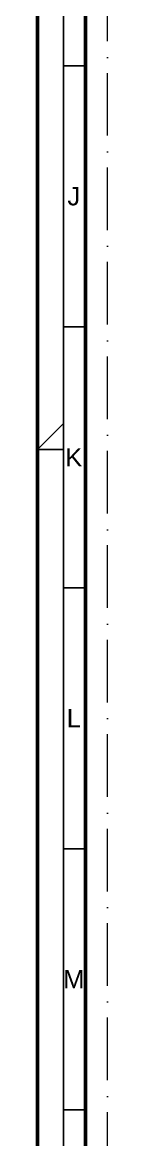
# Model space of a CAD drawing. Header units: millimetres. Extents: x -1189 to 0, y 0 to 841.
# Drawn here: x -1189 to -1175.5, y 164.8 to 378.8 of the extents above; entities that cross this region are included whole.
import ezdxf
from ezdxf.enums import TextEntityAlignment as Align

# ---------------------------------------------------------------- set-up
doc = ezdxf.new("R2010")
doc.units = ezdxf.units.MM
doc.linetypes.add('ACAD_ISO10W100', pattern=[18, 12, -3, 0, -3])
doc.layers.add('S22_Einfügepunkte', color=91, linetype='Continuous', lineweight=50, plot=False)
doc.layers.add('S26_Schriftfeld', color=7, linetype='Continuous', lineweight=25, plot=False)
doc.styles.get("Standard").update_dxf_attribs({"font": 'arial.ttf'})

# ---------------------------------------------------------------- blocks, each defined once
blk = doc.blocks.new('*U85')
at = {"layer": 'S22_Einfügepunkte', "color": 8, "linetype": 'ACAD_ISO10W100', "lineweight": 0}
blk.add_line((-1175.51, 13.24), (-1175.51, 827.51), dxfattribs=at)
at = {"layer": 'S26_Schriftfeld', "lineweight": 50}
for p, q in [((-1189, 0), (-1189, 841)), ((-1179.75, 9), (-1179.75, 831.75))]:
    blk.add_line(p, q, dxfattribs=at)
at = {"layer": 'S26_Schriftfeld', "color": 2, "lineweight": 25}
for p, q in [((-1184, 836), (-1184, 5)), ((-1184, 370.5), (-1179.75, 370.5)), ((-1184, 320.5), (-1179.75, 320.5)), ((-1189, 297), (-1184, 302)), ((-1184, 297), (-1189, 297)), ((-1184, 270.5), (-1179.75, 270.5)), ((-1184, 220.5), (-1179.75, 220.5)), ((-1184, 170.5), (-1179.75, 170.5))]:
    blk.add_line(p, q, dxfattribs=at)
at = {"color": 2, "linetype": 'ByBlock'}
for s, p in [('J', (-1182, 345.5)), ('K', (-1182, 295.5)), ('L', (-1182, 245.5)), ('M', (-1182, 195.5))]:
    blk.add_text(s, height=3.5, dxfattribs=at).set_placement(p, align=Align.MIDDLE)

msp = doc.modelspace()

# ---------------------------------------------------------------- block references
at = {"layer": 'S26_Schriftfeld'}
msp.add_blockref('*U85', (0, 0), dxfattribs=at)

doc.saveas('drawing.dxf')
